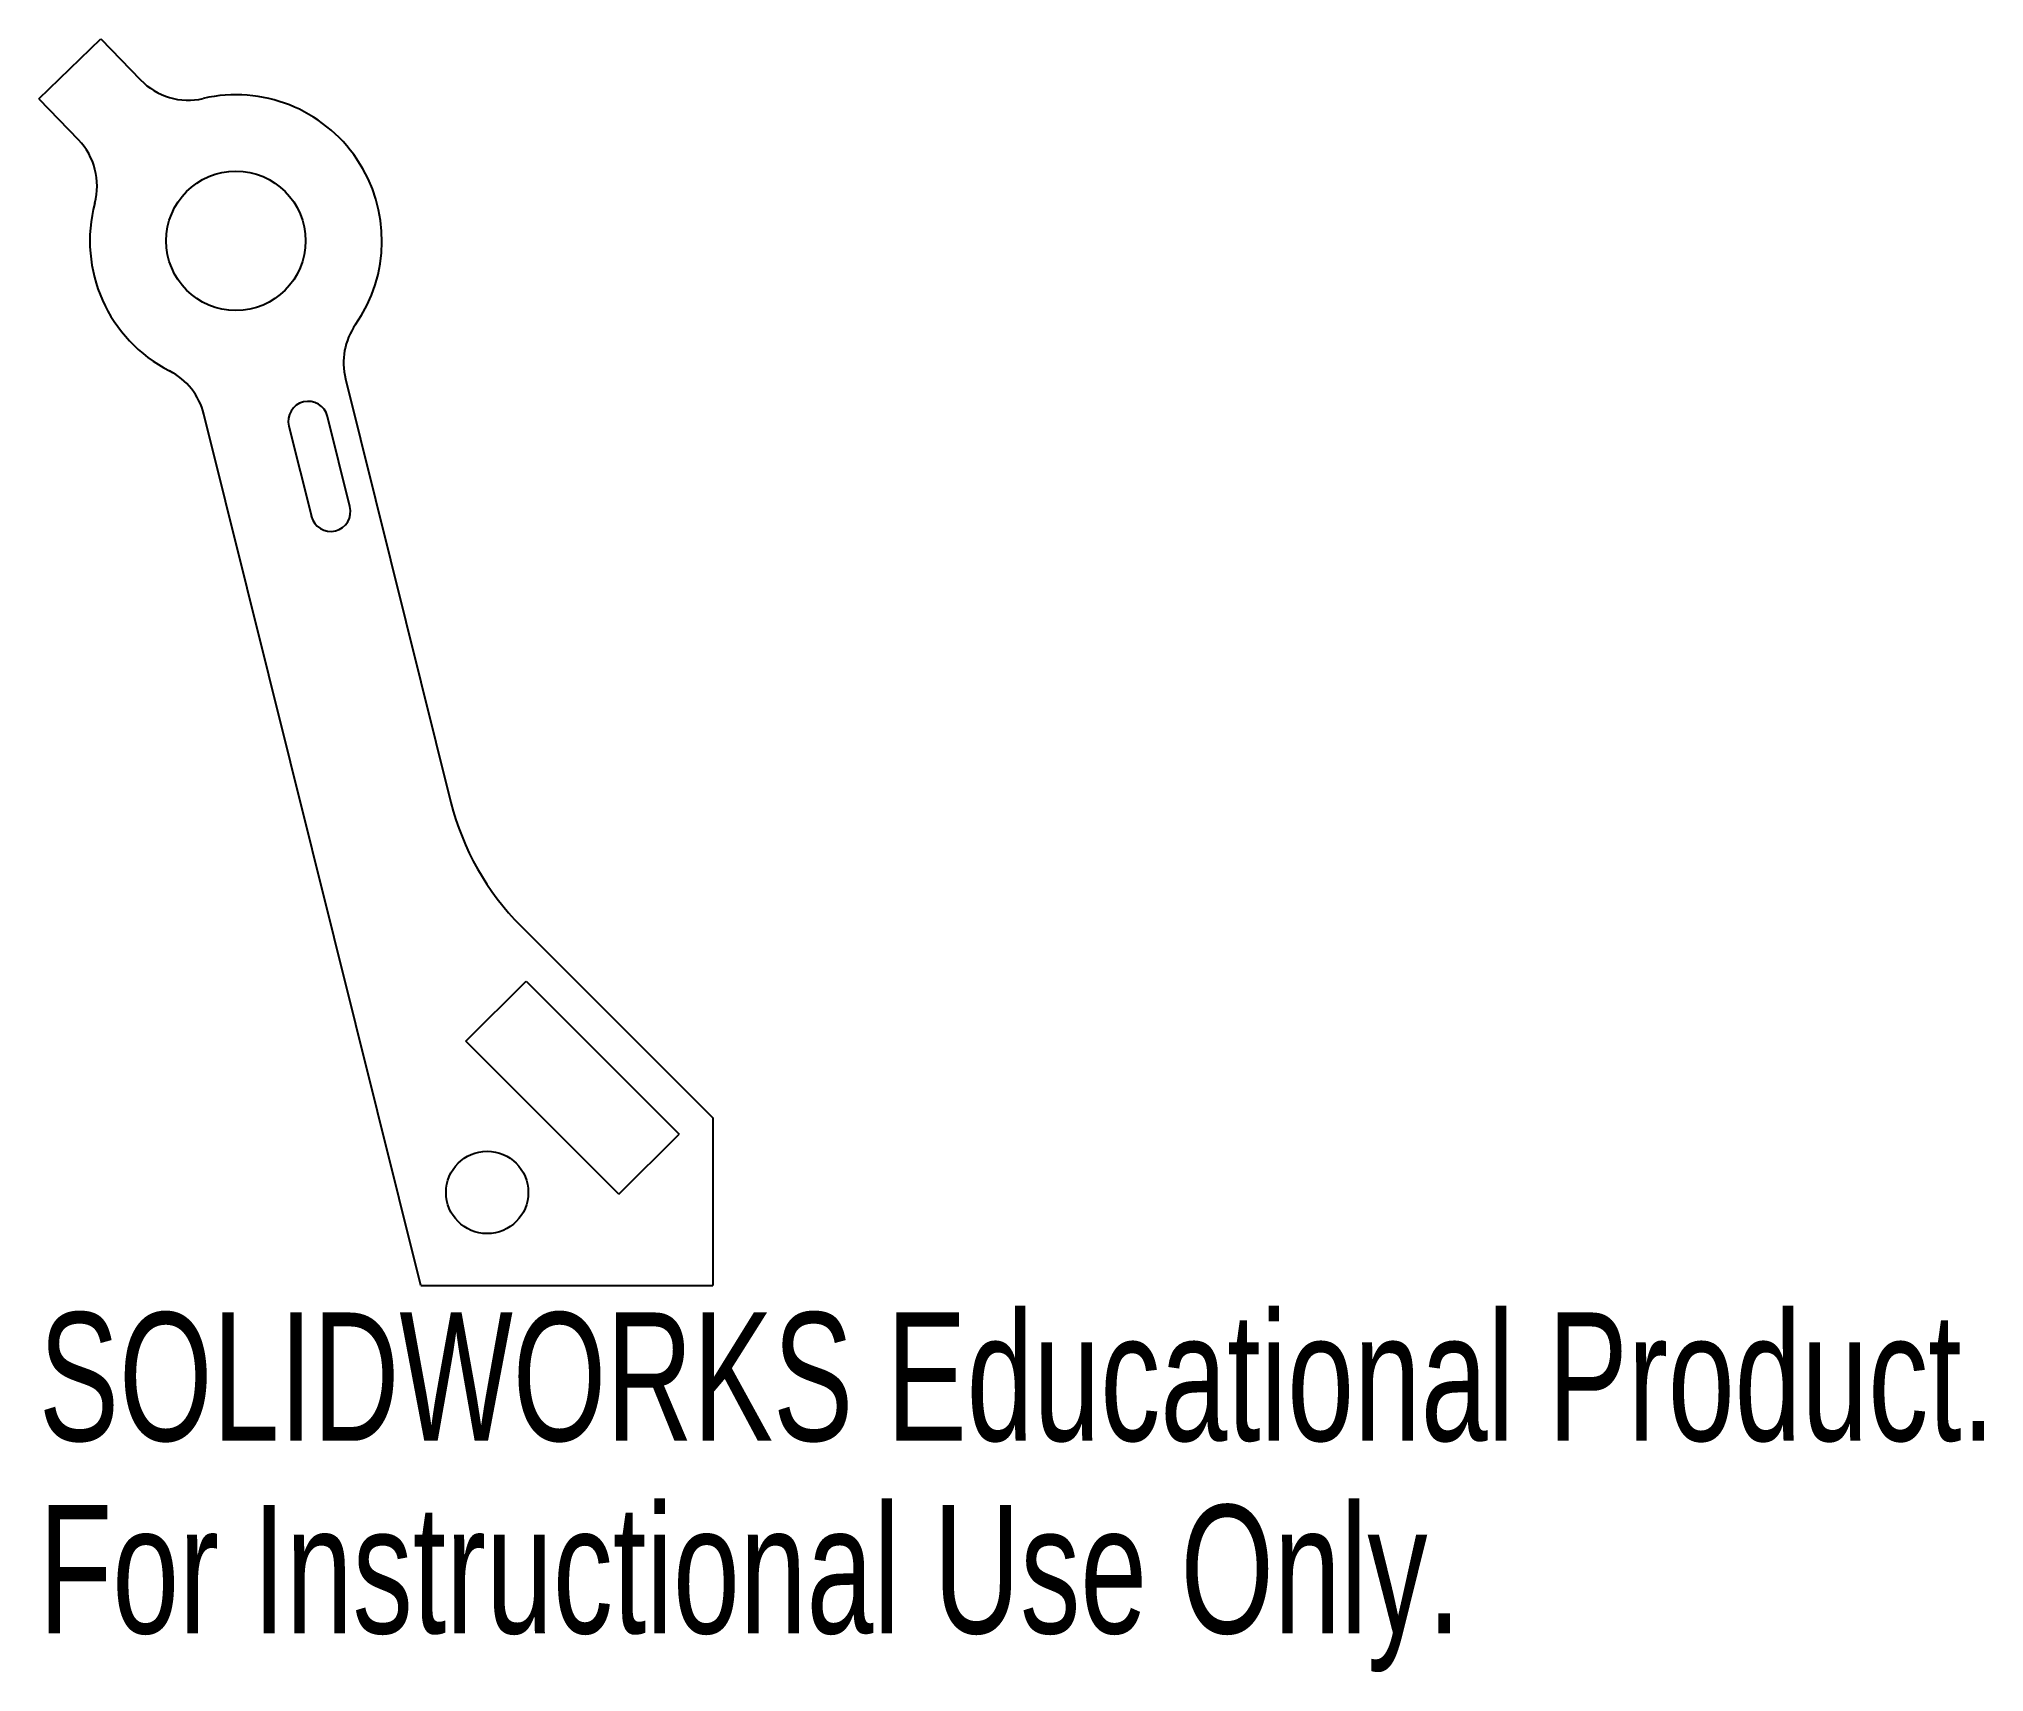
# Model space of a CAD drawing. Header units: millimetres. Extents: x -14.4 to 58.9, y -14.6 to 46.9.
import ezdxf

# ---------------------------------------------------------------- set-up
doc = ezdxf.new("R2010")
doc.units = ezdxf.units.MM
doc.styles.add('SLDTEXTSTYLE0', font='TXT', dxfattribs={"width": 0.7})

msp = doc.modelspace()

# ---------------------------------------------------------------- linework, layer by layer
at = {"color": 7, "linetype": 'Continuous', "lineweight": 25}
for p, q in [((-14.384, 44.679), (-12.046, 46.937)), ((-12.046, 46.937), (-10.556, 45.393)), ((-14.384, 44.679), (-12.894, 43.136)), ((-2.837, 34.14), (1.137, 18.188)), ((0, 0), (-8.174, 32.811)), ((-4.969, 32.358), (-4.123, 28.962)), ((-2.668, 29.325), (-3.514, 32.721)), ((3.769, 13.535), (11, 6.304)), ((1.702, 9.192), (3.964, 11.455)), ((3.964, 11.455), (9.727, 5.692)), ((7.464, 3.429), (1.702, 9.192)), ((11, 6.304), (11, 0)), ((7.464, 3.429), (9.727, 5.692)), ((0, 0), (11, 0))]:
    msp.add_line(p, q, dxfattribs=at)
for centre, radius in [((-6.965, 39.333), 2.625), ((2.5, 3.5), 1.55)]:
    msp.add_circle(centre, radius, dxfattribs=at)
for centre, radius, start, end in [((-8.757, 47.129), 2.5, 223.98897, 282.94973), ((-6.965, 39.333), 5.5, 325.00347, 102.94973), ((-14.693, 41.399), 2.5, 345.02821, 43.98897), ((-6.965, 39.333), 5.5, 165.02821, 242.97447), ((-0.411, 34.744), 2.5, 145.00347, 193.98897), ((-10.6, 32.206), 2.5, 13.98897, 62.97447), ((-4.242, 32.539), 0.75, 13.98897, 193.98897), ((-3.396, 29.143), 0.75, 193.98897, 13.98897), ((10.84, 20.606), 10, 193.98897, 225)]:
    msp.add_arc(centre, radius, start, end, dxfattribs=at)

# ---------------------------------------------------------------- texts
at = {"color": 7, "linetype": 'Continuous', "char_height": 4.83362, "attachment_point": 1, "style": 'SLDTEXTSTYLE0'}
for s, insert in [('SOLIDWORKS Educational Product.', (-14.384, -1.02)), ('For Instructional Use Only.', (-14.384, -8.27))]:
    msp.add_mtext(s, dxfattribs=dict(at, insert=insert))

doc.saveas('drawing.dxf')
